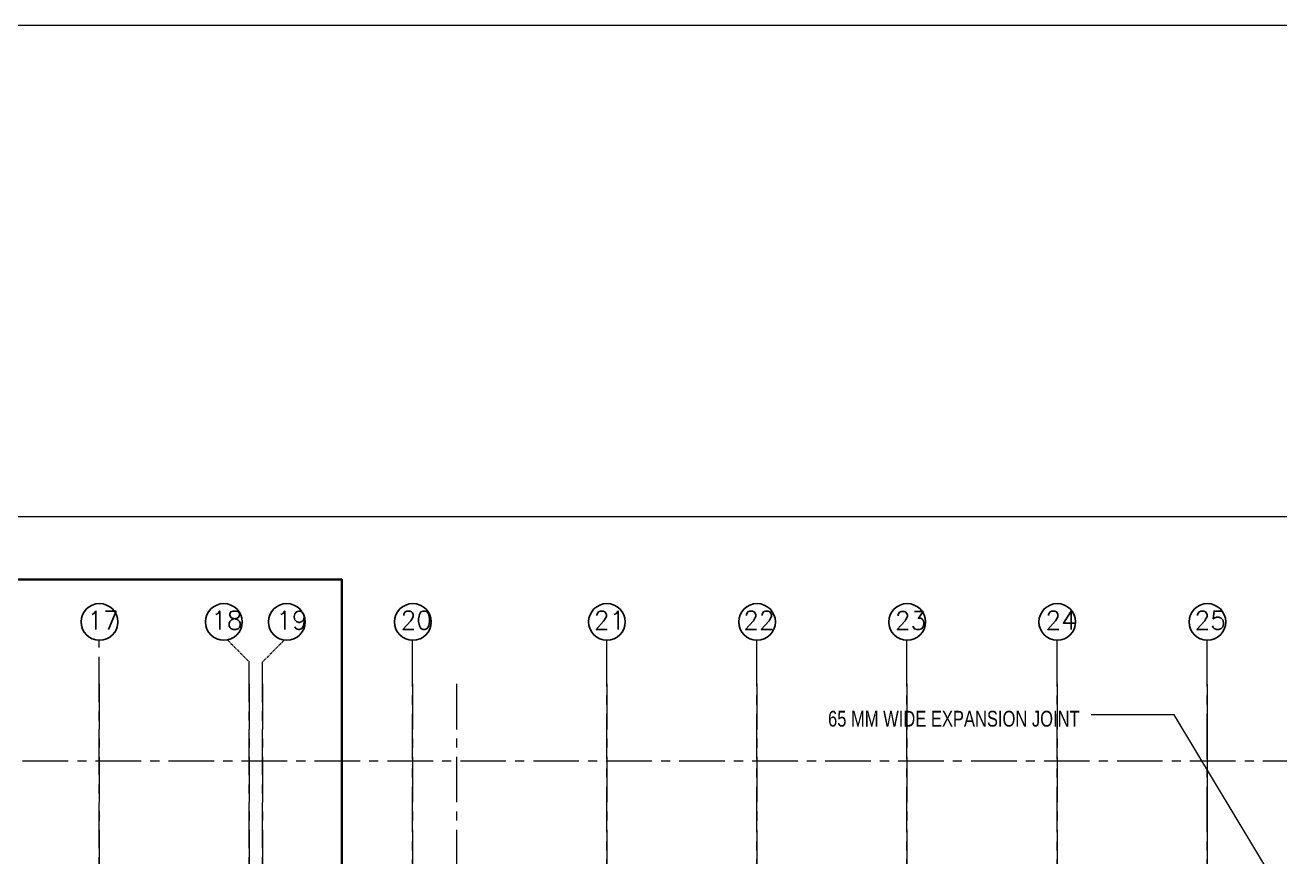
# Model space of a CAD drawing. Header units: inches. Extents: x 719368 to 6315912, y -2624014 to 446967.
# Drawn here: x 5506425 to 5540824, y -2091896 to -2069088 of the extents above; entities that cross this region are included whole.
import ezdxf

# ---------------------------------------------------------------- set-up
doc = ezdxf.new("R2010")
doc.units = ezdxf.units.IN
doc.header["$LTSCALE"] = 20
doc.header["$MEASUREMENT"] = 0
doc.linetypes.add('CENTER', pattern=[2, 1.25, -0.25, 0.25, -0.25])
doc.layers.get('0').update_dxf_attribs({"color": 51, "lineweight": 30})
for name, color, linetype, lineweight in [('DIM', 7, 'Continuous', 13), ('GRID', 202, 'CENTER', 5), ('STAIR', 4, 'Continuous', 25), ('Text', 7, 'Continuous', 15)]:
    doc.layers.add(name, color=color, linetype=linetype, lineweight=lineweight)
doc.layers.add('grid text', color=140, linetype='Continuous')
doc.styles.add('BOLD', font='arial.ttf')
doc.styles.add('DIM SUMBI', font='arial.ttf')
doc.styles.add('Tabrej', font='romans.shx')
doc.dimstyles.new('Copy of S3', dxfattribs={"dimtxt": 200, "dimasz": 150, "dimexe": 5, "dimexo": 5, "dimgap": 50, "dimtad": 1, "dimjust": 1, "dimdec": 0, "dimzin": 3, "dimdsep": 46, "dimtxsty": 'BOLD', "dimblk1": 'OBLIQUE', "dimblk2": 'OBLIQUE', "dimsah": 1, "dimcen": 0.0625, "dimdle": 5, "dimclrd": 230, "dimclre": 251, "dimclrt": 2, "dimadec": 0, "dimazin": 0, "dimtfac": 1, "dimtdec": 0, "dimtix": 1, "dimtofl": 0, "dimtmove": 2, "dimatfit": 3, "dimfxl": 0, "dimtolj": 1, "dimtzin": 2, "dimlwd": -1, "dimlwe": -1, "dimarcsym": 0})

# ---------------------------------------------------------------- blocks, each defined once
blk = doc.blocks.new('_Oblique')
at = {"layer": 'STAIR', "color": 0, "lineweight": -2}
blk.add_line((-0.5, -0.5), (0.5, 0.5), dxfattribs=at)

msp = doc.modelspace()

# ---------------------------------------------------------------- linework, layer by layer
at = {"color": 0}
msp.add_lwpolyline([(5476966.3599, -2084284.689), (5515105.3899, -2084284.689), (5515105.3899, -2125656.412), (5476966.3599, -2125656.412)], close=True, dxfattribs=at)
at = {"layer": 'DIM'}
for points in [[(5424872.2914, -2069087.5328), (5568800.3559, -2069087.5328), (5568800.3559, -2278303.3114), (5424872.2914, -2278303.3114)], [(5553055.3852, -2167590.5634), (5432049.132, -2167590.5634), (5432049.132, -2082559.4872), (5553055.3852, -2082559.4872)]]:
    msp.add_lwpolyline(points, close=True, dxfattribs=at)
at = {"layer": 'GRID', "ltscale": 50}
for p, q in [((5508456.5858, -2125656.561), (5508456.5858, -2085956.4181)), ((5517049.0858, -2103219.7943), (5517049.0858, -2085956.2691)), ((5522369.0857, -2103219.7943), (5522369.0857, -2085956.2691)), ((5526484.0857, -2103219.7943), (5526484.0857, -2085956.2691)), ((5530599.0857, -2103219.7943), (5530599.0857, -2085956.2691)), ((5534714.0857, -2103219.7943), (5534714.0857, -2085956.2691)), ((5538829.0856, -2103219.7943), (5538829.0856, -2085956.2691)), ((5512571.5858, -2125656.412), (5512571.5858, -2086547.6076)), ((5512934.0858, -2125656.412), (5512934.0858, -2086547.6076)), ((5512934.0858, -2125656.412), (5512934.0858, -2086547.6076)), ((5508456.5858, -2087148.5707), (5508456.5858, -2126935.9243)), ((5512571.5858, -2087148.5707), (5512571.5858, -2126935.9243)), ((5512934.0858, -2087148.5707), (5512934.0858, -2126935.9243)), ((5517049.0858, -2087148.5707), (5517049.0858, -2126935.9243)), ((5518254.0858, -2087148.5707), (5518254.0858, -2126935.9243)), ((5522369.0857, -2087148.5707), (5522369.0857, -2126935.9243)), ((5526484.0857, -2087148.5707), (5526484.0857, -2126935.9243)), ((5530599.0857, -2087148.5707), (5530599.0857, -2126935.9243)), ((5534714.0857, -2087148.5707), (5534714.0857, -2126935.9243)), ((5436358.4024, -2089265.4344), (5551291.0154, -2089265.4344))]:
    msp.add_line(p, q, dxfattribs=at)
at = {"layer": 'GRID', "color": 190, "ltscale": 3}
for p, q in [((5511980.2825, -2085956.3043), (5512571.5858, -2086547.6076)), ((5513525.3891, -2085956.3043), (5512934.0858, -2086547.6076))]:
    msp.add_line(p, q, dxfattribs=at)
at = {"layer": 'GRID', "ltscale": 0.05}
msp.add_line((5538829.0856, -2087148.5707), (5538829.0856, -2126935.9243), dxfattribs=at)
at = {"layer": 'grid text', "color": 190}
for centre in [(5508463.3941, -2085452.8578), (5511873.0158, -2085452.7087), (5513598.1336, -2085452.7087)]:
    msp.add_circle(centre, 503.6064, dxfattribs=at)
at = {"layer": 'grid text'}
for centre in [(5517055.8941, -2085452.7087), (5522375.894, -2085452.7087), (5526490.894, -2085452.7087), (5530605.894, -2085452.7087), (5534720.894, -2085452.7087), (5538835.894, -2085452.7087)]:
    msp.add_circle(centre, 503.6064, dxfattribs=at)

# ---------------------------------------------------------------- texts
at = {"layer": 'grid text', "color": 190, "char_height": 500, "attachment_point": 1, "style": 'Tabrej'}
for s, insert in [('17', (5508133.0643, -2085156.5764)), ('18', (5511527.4335, -2085156.4273)), ('19', (5513307.4688, -2085156.4273))]:
    msp.add_mtext_dynamic_manual_height_columns(s, width=0.5, gutter_width=24, heights=[0], dxfattribs=dict(at, insert=insert))
at = {"layer": 'grid text', "char_height": 500, "attachment_point": 1, "style": 'Tabrej'}
for s, insert in [('20', (5516719.4335, -2085156.4273)), ('21', (5522016.4127, -2085156.4273)), ('22', (5526113.0247, -2085156.4273)), ('23', (5530270.6357, -2085161.9773)), ('24', (5534397.4117, -2085156.4273)), ('25', (5538483.5927, -2085156.4273))]:
    msp.add_mtext_dynamic_manual_height_columns(s, width=0.5, gutter_width=24, heights=[0], dxfattribs=dict(at, insert=insert))
at = {"layer": 'Text', "style": 'DIM SUMBI', "width": 0.75}
msp.add_text('65 MM WIDE EXPANSION JOINT', height=432.432, dxfattribs=at).set_placement((5528437.1695, -2088322.4948))

# ---------------------------------------------------------------- leaders
at = {"layer": 'DIM'}
msp.add_leader([(5542329.0856, -2095316.3693), (5537929.3071, -2087999.2279), (5535649.9404, -2087999.2279)], dimstyle='Copy of S3', override={"dimasz": 450, "dimtad": 0, "dimfxlon": 1}, dxfattribs=at)

doc.saveas('drawing.dxf')
